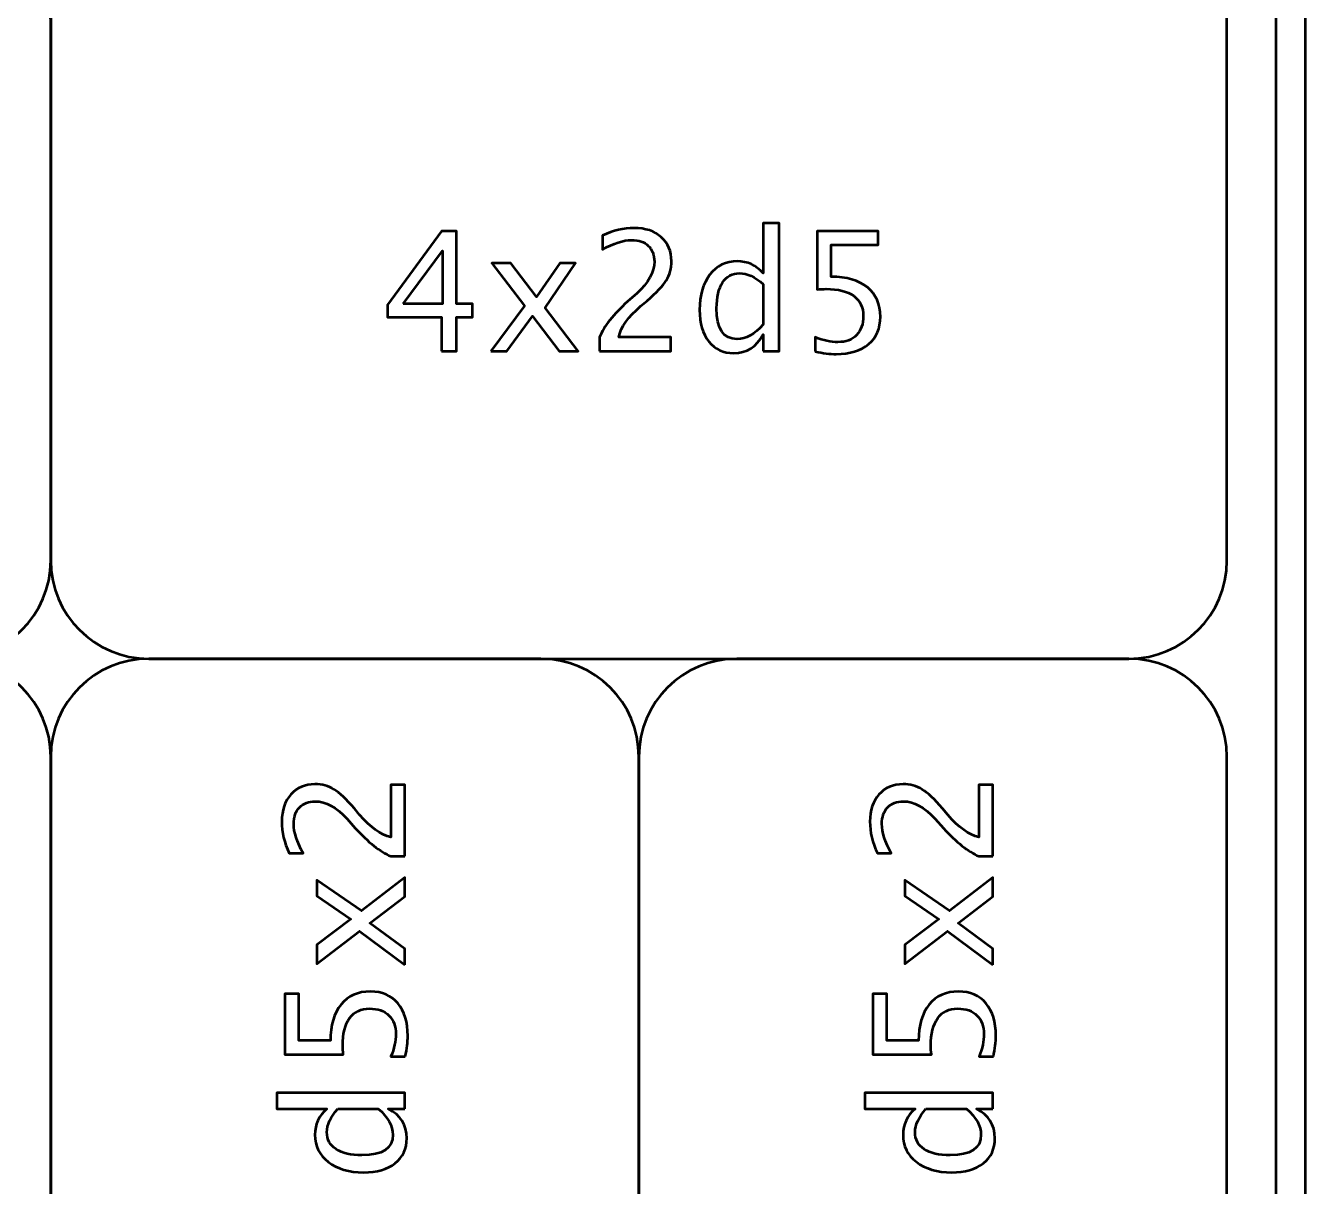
# Model space of a CAD drawing. Header units: centimetres. Extents: x -143 to 63, y -92 to 73.
# Drawn here: x -30.13 to -23.6, y -77.69 to -71.77 of the extents above; entities that cross this region are included whole.
import ezdxf

# ---------------------------------------------------------------- set-up
doc = ezdxf.new("R2010")
doc.units = ezdxf.units.CM
doc.header["$MEASUREMENT"] = 0
doc.layers.add('Layer 1', color=7, linetype='Continuous')

msp = doc.modelspace()

# ---------------------------------------------------------------- linework, layer by layer
at = {"layer": 'Layer 1', "lineweight": 53}
for points in [[(-36.4, -82.5), (-36.4, -82.5), (-36.4, -67.5), (-36.4, -67.5), (-36.4, -67.5), (-36.4, -67.00294), (-35.99706, -66.6), (-35.5, -66.6), (-35.5, -66.6), (-35.5, -66.6), (-24.5, -66.6), (-24.5, -66.6), (-24.5, -66.6), (-24.00294, -66.6), (-23.6, -67.00294), (-23.6, -67.5), (-23.6, -67.5), (-23.6, -67.5), (-23.6, -82.5), (-23.6, -82.5), (-23.6, -82.5), (-23.6, -82.99706), (-24.00294, -83.4), (-24.5, -83.4), (-24.5, -83.4), (-24.5, -83.4), (-35.5, -83.4), (-35.5, -83.4), (-35.5, -83.4), (-35.99706, -83.4), (-36.4, -82.99706), (-36.4, -82.5)], [(-35.45, -83.25), (-35.45, -83.25), (-24.55, -83.25), (-24.55, -83.25), (-24.55, -83.25), (-24.10817, -83.25), (-23.75, -82.89183), (-23.75, -82.45), (-23.75, -82.45), (-23.75, -82.45), (-23.75, -67.55), (-23.75, -67.55), (-23.75, -67.55), (-23.75, -67.10817), (-24.10817, -66.75), (-24.55, -66.75), (-24.55, -66.75), (-24.55, -66.75), (-35.45, -66.75), (-35.45, -66.75), (-35.45, -66.75), (-35.89183, -66.75), (-36.25, -67.10817), (-36.25, -67.55), (-36.25, -67.55), (-36.25, -67.55), (-36.25, -82.45), (-36.25, -82.45), (-36.25, -82.45), (-36.25, -82.89183), (-35.89183, -83.25), (-35.45, -83.25)]]:
    msp.add_open_spline(points, degree=3, knots=[0, 0, 0, 0, 0.1111111, 0.1111111, 0.1111111, 0.1111111, 0.2222222, 0.2222222, 0.2222222, 0.2222222, 0.3333333, 0.3333333, 0.3333333, 0.3333333, 0.4444444, 0.4444444, 0.4444444, 0.4444444, 0.5555556, 0.5555556, 0.5555556, 0.5555556, 0.6666667, 0.6666667, 0.6666667, 0.6666667, 0.7777778, 0.7777778, 0.7777778, 0.7777778, 1, 1, 1, 1], dxfattribs=at)
at = {"layer": 'Layer 1', "color": 202, "lineweight": 53}
for points, knots in [([(-36, -74.5), (-36, -74.5), (-36, -71.75), (-36, -71.75), (-36, -71.75), (-36, -71.47386), (-35.77614, -71.25), (-35.5, -71.25), (-35.5, -71.25), (-35.5, -71.25), (-30.5, -71.25), (-30.5, -71.25), (-30.5, -71.25), (-30.22386, -71.25), (-30, -71.47386), (-30, -71.75), (-30, -71.75), (-30, -71.75), (-30, -74.5), (-30, -74.5), (-30, -74.5), (-30, -74.77614), (-30.22386, -75), (-30.5, -75), (-30.5, -75), (-30.5, -75), (-35.5, -75), (-35.5, -75), (-35.5, -75), (-35.77614, -75), (-36, -74.77614), (-36, -74.5)], [0, 0, 0, 0, 0.1111111, 0.1111111, 0.1111111, 0.1111111, 0.2222222, 0.2222222, 0.2222222, 0.2222222, 0.3333333, 0.3333333, 0.3333333, 0.3333333, 0.4444444, 0.4444444, 0.4444444, 0.4444444, 0.5555556, 0.5555556, 0.5555556, 0.5555556, 0.6666667, 0.6666667, 0.6666667, 0.6666667, 0.7777778, 0.7777778, 0.7777778, 0.7777778, 1, 1, 1, 1]), ([(-30, -74.5), (-30, -74.5), (-30, -71.75), (-30, -71.75), (-30, -71.75), (-30, -71.47386), (-29.77614, -71.25), (-29.5, -71.25), (-29.5, -71.25), (-29.5, -71.25), (-24.5, -71.25), (-24.5, -71.25), (-24.5, -71.25), (-24.22386, -71.25), (-24, -71.47386), (-24, -71.75), (-24, -71.75), (-24, -71.75), (-24, -74.5), (-24, -74.5), (-24, -74.5), (-24, -74.77614), (-24.22386, -75), (-24.5, -75), (-24.5, -75), (-24.5, -75), (-29.5, -75), (-29.5, -75), (-29.5, -75), (-29.77614, -75), (-30, -74.77614), (-30, -74.5)], [0, 0, 0, 0, 0.1111111, 0.1111111, 0.1111111, 0.1111111, 0.2222222, 0.2222222, 0.2222222, 0.2222222, 0.3333333, 0.3333333, 0.3333333, 0.3333333, 0.4444444, 0.4444444, 0.4444444, 0.4444444, 0.5555556, 0.5555556, 0.5555556, 0.5555556, 0.6666667, 0.6666667, 0.6666667, 0.6666667, 0.7777778, 0.7777778, 0.7777778, 0.7777778, 1, 1, 1, 1]), ([(-26.36599, -73.43107), (-26.36599, -73.43107), (-26.36599, -73.34683), (-26.36599, -73.34683), (-26.36599, -73.34683), (-26.39915, -73.40976), (-26.4491, -73.44123), (-26.51585, -73.44123), (-26.51585, -73.44123), (-26.57003, -73.44123), (-26.61265, -73.42162), (-26.64369, -73.38225), (-26.64369, -73.38225), (-26.67474, -73.34288), (-26.69026, -73.28911), (-26.69026, -73.22095), (-26.69026, -73.22095), (-26.69026, -73.14645), (-26.67262, -73.08648), (-26.63748, -73.04104), (-26.63748, -73.04104), (-26.60221, -72.99574), (-26.55592, -72.97302), (-26.49849, -72.97302), (-26.49849, -72.97302), (-26.44529, -72.97302), (-26.40098, -72.99334), (-26.36599, -73.03412), (-26.36599, -73.03412), (-26.36599, -73.03412), (-26.36599, -72.77829), (-26.36599, -72.77829), (-26.36599, -72.77829), (-26.36599, -72.77829), (-26.2847, -72.77829), (-26.2847, -72.77829), (-26.2847, -72.77829), (-26.2847, -72.77829), (-26.2847, -73.43107), (-26.2847, -73.43107), (-26.2847, -73.43107), (-26.2847, -73.43107), (-26.36599, -73.43107), (-26.36599, -73.43107)], [0, 0, 0, 0, 0.0833333, 0.0833333, 0.0833333, 0.0833333, 0.1666667, 0.1666667, 0.1666667, 0.1666667, 0.25, 0.25, 0.25, 0.25, 0.3333333, 0.3333333, 0.3333333, 0.3333333, 0.4166667, 0.4166667, 0.4166667, 0.4166667, 0.5, 0.5, 0.5, 0.5, 0.5833333, 0.5833333, 0.5833333, 0.5833333, 0.6666667, 0.6666667, 0.6666667, 0.6666667, 0.75, 0.75, 0.75, 0.75, 0.8333333, 0.8333333, 0.8333333, 0.8333333, 1, 1, 1, 1]), ([(-28.00684, -73.43107), (-28.00684, -73.43107), (-28.00684, -73.2575), (-28.00684, -73.2575), (-28.00684, -73.2575), (-28.00684, -73.2575), (-28.28285, -73.2575), (-28.28285, -73.2575), (-28.28285, -73.2575), (-28.28285, -73.2575), (-28.28285, -73.1957), (-28.28285, -73.1957), (-28.28285, -73.1957), (-28.28285, -73.1957), (-28.00684, -72.81893), (-28.00684, -72.81893), (-28.00684, -72.81893), (-28.00684, -72.81893), (-27.93064, -72.81893), (-27.93064, -72.81893), (-27.93064, -72.81893), (-27.93064, -72.81893), (-27.93064, -73.19062), (-27.93064, -73.19062), (-27.93064, -73.19062), (-27.93064, -73.19062), (-27.84851, -73.19062), (-27.84851, -73.19062), (-27.84851, -73.19062), (-27.84851, -73.19062), (-27.84851, -73.2575), (-27.84851, -73.2575), (-27.84851, -73.2575), (-27.84851, -73.2575), (-27.93064, -73.2575), (-27.93064, -73.2575), (-27.93064, -73.2575), (-27.93064, -73.2575), (-27.93064, -73.43107), (-27.93064, -73.43107), (-27.93064, -73.43107), (-27.93064, -73.43107), (-28.00684, -73.43107), (-28.00684, -73.43107)], [0, 0, 0, 0, 0.0833333, 0.0833333, 0.0833333, 0.0833333, 0.1666667, 0.1666667, 0.1666667, 0.1666667, 0.25, 0.25, 0.25, 0.25, 0.3333333, 0.3333333, 0.3333333, 0.3333333, 0.4166667, 0.4166667, 0.4166667, 0.4166667, 0.5, 0.5, 0.5, 0.5, 0.5833333, 0.5833333, 0.5833333, 0.5833333, 0.6666667, 0.6666667, 0.6666667, 0.6666667, 0.75, 0.75, 0.75, 0.75, 0.8333333, 0.8333333, 0.8333333, 0.8333333, 1, 1, 1, 1]), ([(-27.20109, -73.43107), (-27.20109, -73.43107), (-27.20109, -73.35995), (-27.20109, -73.35995), (-27.20109, -73.35995), (-27.17738, -73.30449), (-27.12954, -73.24396), (-27.05743, -73.17862), (-27.05743, -73.17862), (-27.05743, -73.17862), (-27.01087, -73.13685), (-27.01087, -73.13685), (-27.01087, -73.13685), (-26.9509, -73.08238), (-26.92084, -73.02848), (-26.92084, -72.97486), (-26.92084, -72.97486), (-26.92084, -72.94057), (-26.93114, -72.91375), (-26.9516, -72.89414), (-26.9516, -72.89414), (-26.97206, -72.87453), (-27.00043, -72.86465), (-27.03641, -72.86465), (-27.03641, -72.86465), (-27.07846, -72.86465), (-27.12827, -72.88073), (-27.18585, -72.91291), (-27.18585, -72.91291), (-27.18585, -72.91291), (-27.18585, -72.84179), (-27.18585, -72.84179), (-27.18585, -72.84179), (-27.13152, -72.81639), (-27.07747, -72.80369), (-27.02357, -72.80369), (-27.02357, -72.80369), (-26.96628, -72.80369), (-26.92027, -72.81907), (-26.88556, -72.84997), (-26.88556, -72.84997), (-26.85099, -72.88088), (-26.83363, -72.9218), (-26.83363, -72.97288), (-26.83363, -72.97288), (-26.83363, -73.00957), (-26.84238, -73.04217), (-26.85988, -73.07053), (-26.85988, -73.07053), (-26.87752, -73.09903), (-26.91011, -73.13347), (-26.95795, -73.17411), (-26.95795, -73.17411), (-26.95795, -73.17411), (-26.98942, -73.20092), (-26.98942, -73.20092), (-26.98942, -73.20092), (-27.05489, -73.25637), (-27.09271, -73.30943), (-27.10287, -73.35995), (-27.10287, -73.35995), (-27.10287, -73.35995), (-26.83617, -73.35995), (-26.83617, -73.35995), (-26.83617, -73.35995), (-26.83617, -73.35995), (-26.83617, -73.43107), (-26.83617, -73.43107), (-26.83617, -73.43107), (-26.83617, -73.43107), (-27.20109, -73.43107), (-27.20109, -73.43107)], [0, 0, 0, 0, 0.0526316, 0.0526316, 0.0526316, 0.0526316, 0.1052632, 0.1052632, 0.1052632, 0.1052632, 0.1578947, 0.1578947, 0.1578947, 0.1578947, 0.2105263, 0.2105263, 0.2105263, 0.2105263, 0.2631579, 0.2631579, 0.2631579, 0.2631579, 0.3157895, 0.3157895, 0.3157895, 0.3157895, 0.3684211, 0.3684211, 0.3684211, 0.3684211, 0.4210526, 0.4210526, 0.4210526, 0.4210526, 0.4736842, 0.4736842, 0.4736842, 0.4736842, 0.5263158, 0.5263158, 0.5263158, 0.5263158, 0.5789474, 0.5789474, 0.5789474, 0.5789474, 0.6315789, 0.6315789, 0.6315789, 0.6315789, 0.6842105, 0.6842105, 0.6842105, 0.6842105, 0.7368421, 0.7368421, 0.7368421, 0.7368421, 0.7894737, 0.7894737, 0.7894737, 0.7894737, 0.8421053, 0.8421053, 0.8421053, 0.8421053, 0.8947368, 0.8947368, 0.8947368, 0.8947368, 1, 1, 1, 1]), ([(-26.09985, -73.43361), (-26.09985, -73.43361), (-26.09985, -73.3608), (-26.09985, -73.3608), (-26.09985, -73.3608), (-26.05935, -73.37717), (-26.02096, -73.38535), (-25.98428, -73.38535), (-25.98428, -73.38535), (-25.9442, -73.38535), (-25.91259, -73.3735), (-25.88959, -73.34979), (-25.88959, -73.34979), (-25.86659, -73.32608), (-25.85516, -73.29349), (-25.85516, -73.252), (-25.85516, -73.252), (-25.85516, -73.20741), (-25.87139, -73.17326), (-25.90384, -73.14969), (-25.90384, -73.14969), (-25.9363, -73.12613), (-25.98329, -73.11442), (-26.04467, -73.11442), (-26.04467, -73.11442), (-26.05892, -73.11442), (-26.07402, -73.1154), (-26.08969, -73.11738), (-26.08969, -73.11738), (-26.08969, -73.11738), (-26.08969, -72.81893), (-26.08969, -72.81893), (-26.08969, -72.81893), (-26.08969, -72.81893), (-25.7798, -72.81893), (-25.7798, -72.81893), (-25.7798, -72.81893), (-25.7798, -72.81893), (-25.7798, -72.89005), (-25.7798, -72.89005), (-25.7798, -72.89005), (-25.7798, -72.89005), (-26.01857, -72.89005), (-26.01857, -72.89005), (-26.01857, -72.89005), (-26.01857, -72.89005), (-26.01857, -73.05176), (-26.01857, -73.05176), (-26.01857, -73.05176), (-25.93983, -73.05176), (-25.87844, -73.06982), (-25.83427, -73.10595), (-25.83427, -73.10595), (-25.79011, -73.14193), (-25.76795, -73.19189), (-25.76795, -73.25581), (-25.76795, -73.25581), (-25.76795, -73.31536), (-25.78799, -73.36193), (-25.82807, -73.39565), (-25.82807, -73.39565), (-25.86814, -73.42938), (-25.92346, -73.44631), (-25.99401, -73.44631), (-25.99401, -73.44631), (-26.02548, -73.44631), (-26.06076, -73.44208), (-26.09985, -73.43361)], [0, 0, 0, 0, 0.0555556, 0.0555556, 0.0555556, 0.0555556, 0.1111111, 0.1111111, 0.1111111, 0.1111111, 0.1666667, 0.1666667, 0.1666667, 0.1666667, 0.2222222, 0.2222222, 0.2222222, 0.2222222, 0.2777778, 0.2777778, 0.2777778, 0.2777778, 0.3333333, 0.3333333, 0.3333333, 0.3333333, 0.3888889, 0.3888889, 0.3888889, 0.3888889, 0.4444444, 0.4444444, 0.4444444, 0.4444444, 0.5, 0.5, 0.5, 0.5, 0.5555556, 0.5555556, 0.5555556, 0.5555556, 0.6111111, 0.6111111, 0.6111111, 0.6111111, 0.6666667, 0.6666667, 0.6666667, 0.6666667, 0.7222222, 0.7222222, 0.7222222, 0.7222222, 0.7777778, 0.7777778, 0.7777778, 0.7777778, 0.8333333, 0.8333333, 0.8333333, 0.8333333, 0.8888889, 0.8888889, 0.8888889, 0.8888889, 1, 1, 1, 1]), ([(-28.20256, -73.19062), (-28.20256, -73.19062), (-28.00176, -73.19062), (-28.00176, -73.19062), (-28.00176, -73.19062), (-28.00176, -73.19062), (-28.00176, -72.9194), (-28.00176, -72.9194), (-28.00176, -72.9194), (-28.00176, -72.9194), (-28.20256, -73.19062), (-28.20256, -73.19062)], [0, 0, 0, 0, 0.25, 0.25, 0.25, 0.25, 0.5, 0.5, 0.5, 0.5, 1, 1, 1, 1]), ([(-27.75424, -73.43107), (-27.75424, -73.43107), (-27.58336, -73.19951), (-27.58336, -73.19951), (-27.58336, -73.19951), (-27.58336, -73.19951), (-27.74916, -72.98233), (-27.74916, -72.98233), (-27.74916, -72.98233), (-27.74916, -72.98233), (-27.65222, -72.98233), (-27.65222, -72.98233), (-27.65222, -72.98233), (-27.65222, -72.98233), (-27.52127, -73.1552), (-27.52127, -73.1552), (-27.52127, -73.1552), (-27.52127, -73.1552), (-27.40273, -72.98233), (-27.40273, -72.98233), (-27.40273, -72.98233), (-27.40273, -72.98233), (-27.32329, -72.98233), (-27.32329, -72.98233), (-27.32329, -72.98233), (-27.32329, -72.98233), (-27.47851, -73.20995), (-27.47851, -73.20995), (-27.47851, -73.20995), (-27.47851, -73.20995), (-27.30974, -73.43107), (-27.30974, -73.43107), (-27.30974, -73.43107), (-27.30974, -73.43107), (-27.40669, -73.43107), (-27.40669, -73.43107), (-27.40669, -73.43107), (-27.40669, -73.43107), (-27.54187, -73.25327), (-27.54187, -73.25327), (-27.54187, -73.25327), (-27.54187, -73.25327), (-27.67268, -73.43107), (-27.67268, -73.43107), (-27.67268, -73.43107), (-27.67268, -73.43107), (-27.75424, -73.43107), (-27.75424, -73.43107)], [0, 0, 0, 0, 0.0769231, 0.0769231, 0.0769231, 0.0769231, 0.1538462, 0.1538462, 0.1538462, 0.1538462, 0.2307692, 0.2307692, 0.2307692, 0.2307692, 0.3076923, 0.3076923, 0.3076923, 0.3076923, 0.3846154, 0.3846154, 0.3846154, 0.3846154, 0.4615385, 0.4615385, 0.4615385, 0.4615385, 0.5384615, 0.5384615, 0.5384615, 0.5384615, 0.6153846, 0.6153846, 0.6153846, 0.6153846, 0.6923077, 0.6923077, 0.6923077, 0.6923077, 0.7692308, 0.7692308, 0.7692308, 0.7692308, 0.8461538, 0.8461538, 0.8461538, 0.8461538, 1, 1, 1, 1]), ([(-26.36599, -73.08972), (-26.40818, -73.05261), (-26.44811, -73.03398), (-26.48593, -73.03398), (-26.48593, -73.03398), (-26.52318, -73.03398), (-26.55197, -73.0495), (-26.57243, -73.08069), (-26.57243, -73.08069), (-26.59289, -73.11173), (-26.60305, -73.15576), (-26.60305, -73.21277), (-26.60305, -73.21277), (-26.60305, -73.31762), (-26.56834, -73.37011), (-26.49877, -73.37011), (-26.49877, -73.37011), (-26.45362, -73.37011), (-26.40931, -73.34542), (-26.36599, -73.29617), (-26.36599, -73.29617), (-26.36599, -73.29617), (-26.36599, -73.08972), (-26.36599, -73.08972)], [0, 0, 0, 0, 0.1428571, 0.1428571, 0.1428571, 0.1428571, 0.2857143, 0.2857143, 0.2857143, 0.2857143, 0.4285714, 0.4285714, 0.4285714, 0.4285714, 0.5714286, 0.5714286, 0.5714286, 0.5714286, 0.7142857, 0.7142857, 0.7142857, 0.7142857, 1, 1, 1, 1])]:
    msp.add_open_spline(points, degree=3, knots=knots, dxfattribs=at)
at = {"layer": 'Layer 1', "color": 4, "lineweight": 53}
for points, knots in [([(-30, -75.5), (-30, -75.5), (-30, -78.25), (-30, -78.25), (-30, -78.25), (-30, -78.52614), (-30.22386, -78.75), (-30.5, -78.75), (-30.5, -78.75), (-30.5, -78.75), (-32.5, -78.75), (-32.5, -78.75), (-32.5, -78.75), (-32.77614, -78.75), (-33, -78.52614), (-33, -78.25), (-33, -78.25), (-33, -78.25), (-33, -75.5), (-33, -75.5), (-33, -75.5), (-33, -75.22386), (-32.77614, -75), (-32.5, -75), (-32.5, -75), (-32.5, -75), (-30.5, -75), (-30.5, -75), (-30.5, -75), (-30.22386, -75), (-30, -75.22386), (-30, -75.5)], [0, 0, 0, 0, 0.1111111, 0.1111111, 0.1111111, 0.1111111, 0.2222222, 0.2222222, 0.2222222, 0.2222222, 0.3333333, 0.3333333, 0.3333333, 0.3333333, 0.4444444, 0.4444444, 0.4444444, 0.4444444, 0.5555556, 0.5555556, 0.5555556, 0.5555556, 0.6666667, 0.6666667, 0.6666667, 0.6666667, 0.7777778, 0.7777778, 0.7777778, 0.7777778, 1, 1, 1, 1]), ([(-27, -75.5), (-27, -75.5), (-27, -78.25), (-27, -78.25), (-27, -78.25), (-27, -78.52614), (-27.22386, -78.75), (-27.5, -78.75), (-27.5, -78.75), (-27.5, -78.75), (-29.5, -78.75), (-29.5, -78.75), (-29.5, -78.75), (-29.77614, -78.75), (-30, -78.52614), (-30, -78.25), (-30, -78.25), (-30, -78.25), (-30, -75.5), (-30, -75.5), (-30, -75.5), (-30, -75.22386), (-29.77614, -75), (-29.5, -75), (-29.5, -75), (-29.5, -75), (-27.5, -75), (-27.5, -75), (-27.5, -75), (-27.22386, -75), (-27, -75.22386), (-27, -75.5)], [0, 0, 0, 0, 0.1111111, 0.1111111, 0.1111111, 0.1111111, 0.2222222, 0.2222222, 0.2222222, 0.2222222, 0.3333333, 0.3333333, 0.3333333, 0.3333333, 0.4444444, 0.4444444, 0.4444444, 0.4444444, 0.5555556, 0.5555556, 0.5555556, 0.5555556, 0.6666667, 0.6666667, 0.6666667, 0.6666667, 0.7777778, 0.7777778, 0.7777778, 0.7777778, 1, 1, 1, 1]), ([(-24, -75.5), (-24, -75.5), (-24, -78.25), (-24, -78.25), (-24, -78.25), (-24, -78.52614), (-24.22386, -78.75), (-24.5, -78.75), (-24.5, -78.75), (-24.5, -78.75), (-26.5, -78.75), (-26.5, -78.75), (-26.5, -78.75), (-26.77614, -78.75), (-27, -78.52614), (-27, -78.25), (-27, -78.25), (-27, -78.25), (-27, -75.5), (-27, -75.5), (-27, -75.5), (-27, -75.22386), (-26.77614, -75), (-26.5, -75), (-26.5, -75), (-26.5, -75), (-24.5, -75), (-24.5, -75), (-24.5, -75), (-24.22386, -75), (-24, -75.22386), (-24, -75.5)], [0, 0, 0, 0, 0.1111111, 0.1111111, 0.1111111, 0.1111111, 0.2222222, 0.2222222, 0.2222222, 0.2222222, 0.3333333, 0.3333333, 0.3333333, 0.3333333, 0.4444444, 0.4444444, 0.4444444, 0.4444444, 0.5555556, 0.5555556, 0.5555556, 0.5555556, 0.6666667, 0.6666667, 0.6666667, 0.6666667, 0.7777778, 0.7777778, 0.7777778, 0.7777778, 1, 1, 1, 1]), ([(-28.19393, -76.00787), (-28.19393, -76.00787), (-28.26505, -76.00787), (-28.26505, -76.00787), (-28.26505, -76.00787), (-28.32051, -75.98416), (-28.38104, -75.93632), (-28.44638, -75.86421), (-28.44638, -75.86421), (-28.44638, -75.86421), (-28.48815, -75.81765), (-28.48815, -75.81765), (-28.48815, -75.81765), (-28.54262, -75.75768), (-28.59652, -75.72762), (-28.65014, -75.72762), (-28.65014, -75.72762), (-28.68429, -75.72762), (-28.71125, -75.73792), (-28.73086, -75.75838), (-28.73086, -75.75838), (-28.75047, -75.77884), (-28.76035, -75.80721), (-28.76035, -75.84319), (-28.76035, -75.84319), (-28.76035, -75.88524), (-28.74427, -75.93505), (-28.71209, -75.99263), (-28.71209, -75.99263), (-28.71209, -75.99263), (-28.78321, -75.99263), (-28.78321, -75.99263), (-28.78321, -75.99263), (-28.80861, -75.9383), (-28.82131, -75.88425), (-28.82131, -75.83035), (-28.82131, -75.83035), (-28.82131, -75.77306), (-28.80593, -75.72705), (-28.77503, -75.69234), (-28.77503, -75.69234), (-28.74412, -75.65777), (-28.7032, -75.64041), (-28.65212, -75.64041), (-28.65212, -75.64041), (-28.61543, -75.64041), (-28.58283, -75.64916), (-28.55447, -75.66666), (-28.55447, -75.66666), (-28.52597, -75.6843), (-28.49153, -75.71689), (-28.45089, -75.76473), (-28.45089, -75.76473), (-28.45089, -75.76473), (-28.42408, -75.7962), (-28.42408, -75.7962), (-28.42408, -75.7962), (-28.36849, -75.86167), (-28.31557, -75.89949), (-28.26505, -75.90965), (-28.26505, -75.90965), (-28.26505, -75.90965), (-28.26505, -75.64295), (-28.26505, -75.64295), (-28.26505, -75.64295), (-28.26505, -75.64295), (-28.19393, -75.64295), (-28.19393, -75.64295), (-28.19393, -75.64295), (-28.19393, -75.64295), (-28.19393, -76.00787), (-28.19393, -76.00787)], [0, 0, 0, 0, 0.0526316, 0.0526316, 0.0526316, 0.0526316, 0.1052632, 0.1052632, 0.1052632, 0.1052632, 0.1578947, 0.1578947, 0.1578947, 0.1578947, 0.2105263, 0.2105263, 0.2105263, 0.2105263, 0.2631579, 0.2631579, 0.2631579, 0.2631579, 0.3157895, 0.3157895, 0.3157895, 0.3157895, 0.3684211, 0.3684211, 0.3684211, 0.3684211, 0.4210526, 0.4210526, 0.4210526, 0.4210526, 0.4736842, 0.4736842, 0.4736842, 0.4736842, 0.5263158, 0.5263158, 0.5263158, 0.5263158, 0.5789474, 0.5789474, 0.5789474, 0.5789474, 0.6315789, 0.6315789, 0.6315789, 0.6315789, 0.6842105, 0.6842105, 0.6842105, 0.6842105, 0.7368421, 0.7368421, 0.7368421, 0.7368421, 0.7894737, 0.7894737, 0.7894737, 0.7894737, 0.8421053, 0.8421053, 0.8421053, 0.8421053, 0.8947368, 0.8947368, 0.8947368, 0.8947368, 1, 1, 1, 1]), ([(-25.19393, -76.00787), (-25.19393, -76.00787), (-25.26505, -76.00787), (-25.26505, -76.00787), (-25.26505, -76.00787), (-25.32051, -75.98416), (-25.38104, -75.93632), (-25.44638, -75.86421), (-25.44638, -75.86421), (-25.44638, -75.86421), (-25.48815, -75.81765), (-25.48815, -75.81765), (-25.48815, -75.81765), (-25.54262, -75.75768), (-25.59652, -75.72762), (-25.65014, -75.72762), (-25.65014, -75.72762), (-25.68429, -75.72762), (-25.71125, -75.73792), (-25.73086, -75.75838), (-25.73086, -75.75838), (-25.75047, -75.77884), (-25.76035, -75.80721), (-25.76035, -75.84319), (-25.76035, -75.84319), (-25.76035, -75.88524), (-25.74427, -75.93505), (-25.71209, -75.99263), (-25.71209, -75.99263), (-25.71209, -75.99263), (-25.78321, -75.99263), (-25.78321, -75.99263), (-25.78321, -75.99263), (-25.80861, -75.9383), (-25.82131, -75.88425), (-25.82131, -75.83035), (-25.82131, -75.83035), (-25.82131, -75.77306), (-25.80593, -75.72705), (-25.77503, -75.69234), (-25.77503, -75.69234), (-25.74412, -75.65777), (-25.7032, -75.64041), (-25.65212, -75.64041), (-25.65212, -75.64041), (-25.61543, -75.64041), (-25.58283, -75.64916), (-25.55447, -75.66666), (-25.55447, -75.66666), (-25.52597, -75.6843), (-25.49153, -75.71689), (-25.45089, -75.76473), (-25.45089, -75.76473), (-25.45089, -75.76473), (-25.42408, -75.7962), (-25.42408, -75.7962), (-25.42408, -75.7962), (-25.36849, -75.86167), (-25.31557, -75.89949), (-25.26505, -75.90965), (-25.26505, -75.90965), (-25.26505, -75.90965), (-25.26505, -75.64295), (-25.26505, -75.64295), (-25.26505, -75.64295), (-25.26505, -75.64295), (-25.19393, -75.64295), (-25.19393, -75.64295), (-25.19393, -75.64295), (-25.19393, -75.64295), (-25.19393, -76.00787), (-25.19393, -76.00787)], [0, 0, 0, 0, 0.0526316, 0.0526316, 0.0526316, 0.0526316, 0.1052632, 0.1052632, 0.1052632, 0.1052632, 0.1578947, 0.1578947, 0.1578947, 0.1578947, 0.2105263, 0.2105263, 0.2105263, 0.2105263, 0.2631579, 0.2631579, 0.2631579, 0.2631579, 0.3157895, 0.3157895, 0.3157895, 0.3157895, 0.3684211, 0.3684211, 0.3684211, 0.3684211, 0.4210526, 0.4210526, 0.4210526, 0.4210526, 0.4736842, 0.4736842, 0.4736842, 0.4736842, 0.5263158, 0.5263158, 0.5263158, 0.5263158, 0.5789474, 0.5789474, 0.5789474, 0.5789474, 0.6315789, 0.6315789, 0.6315789, 0.6315789, 0.6842105, 0.6842105, 0.6842105, 0.6842105, 0.7368421, 0.7368421, 0.7368421, 0.7368421, 0.7894737, 0.7894737, 0.7894737, 0.7894737, 0.8421053, 0.8421053, 0.8421053, 0.8421053, 0.8947368, 0.8947368, 0.8947368, 0.8947368, 1, 1, 1, 1]), ([(-28.19393, -76.56102), (-28.19393, -76.56102), (-28.42549, -76.39014), (-28.42549, -76.39014), (-28.42549, -76.39014), (-28.42549, -76.39014), (-28.64267, -76.55594), (-28.64267, -76.55594), (-28.64267, -76.55594), (-28.64267, -76.55594), (-28.64267, -76.459), (-28.64267, -76.459), (-28.64267, -76.459), (-28.64267, -76.459), (-28.4698, -76.32805), (-28.4698, -76.32805), (-28.4698, -76.32805), (-28.4698, -76.32805), (-28.64267, -76.20951), (-28.64267, -76.20951), (-28.64267, -76.20951), (-28.64267, -76.20951), (-28.64267, -76.13007), (-28.64267, -76.13007), (-28.64267, -76.13007), (-28.64267, -76.13007), (-28.41505, -76.28529), (-28.41505, -76.28529), (-28.41505, -76.28529), (-28.41505, -76.28529), (-28.19393, -76.11652), (-28.19393, -76.11652), (-28.19393, -76.11652), (-28.19393, -76.11652), (-28.19393, -76.21347), (-28.19393, -76.21347), (-28.19393, -76.21347), (-28.19393, -76.21347), (-28.37173, -76.34865), (-28.37173, -76.34865), (-28.37173, -76.34865), (-28.37173, -76.34865), (-28.19393, -76.47946), (-28.19393, -76.47946), (-28.19393, -76.47946), (-28.19393, -76.47946), (-28.19393, -76.56102), (-28.19393, -76.56102)], [0, 0, 0, 0, 0.0769231, 0.0769231, 0.0769231, 0.0769231, 0.1538462, 0.1538462, 0.1538462, 0.1538462, 0.2307692, 0.2307692, 0.2307692, 0.2307692, 0.3076923, 0.3076923, 0.3076923, 0.3076923, 0.3846154, 0.3846154, 0.3846154, 0.3846154, 0.4615385, 0.4615385, 0.4615385, 0.4615385, 0.5384615, 0.5384615, 0.5384615, 0.5384615, 0.6153846, 0.6153846, 0.6153846, 0.6153846, 0.6923077, 0.6923077, 0.6923077, 0.6923077, 0.7692308, 0.7692308, 0.7692308, 0.7692308, 0.8461538, 0.8461538, 0.8461538, 0.8461538, 1, 1, 1, 1]), ([(-25.19393, -76.56102), (-25.19393, -76.56102), (-25.42549, -76.39014), (-25.42549, -76.39014), (-25.42549, -76.39014), (-25.42549, -76.39014), (-25.64267, -76.55594), (-25.64267, -76.55594), (-25.64267, -76.55594), (-25.64267, -76.55594), (-25.64267, -76.459), (-25.64267, -76.459), (-25.64267, -76.459), (-25.64267, -76.459), (-25.4698, -76.32805), (-25.4698, -76.32805), (-25.4698, -76.32805), (-25.4698, -76.32805), (-25.64267, -76.20951), (-25.64267, -76.20951), (-25.64267, -76.20951), (-25.64267, -76.20951), (-25.64267, -76.13007), (-25.64267, -76.13007), (-25.64267, -76.13007), (-25.64267, -76.13007), (-25.41505, -76.28529), (-25.41505, -76.28529), (-25.41505, -76.28529), (-25.41505, -76.28529), (-25.19393, -76.11652), (-25.19393, -76.11652), (-25.19393, -76.11652), (-25.19393, -76.11652), (-25.19393, -76.21347), (-25.19393, -76.21347), (-25.19393, -76.21347), (-25.19393, -76.21347), (-25.37173, -76.34865), (-25.37173, -76.34865), (-25.37173, -76.34865), (-25.37173, -76.34865), (-25.19393, -76.47946), (-25.19393, -76.47946), (-25.19393, -76.47946), (-25.19393, -76.47946), (-25.19393, -76.56102), (-25.19393, -76.56102)], [0, 0, 0, 0, 0.0769231, 0.0769231, 0.0769231, 0.0769231, 0.1538462, 0.1538462, 0.1538462, 0.1538462, 0.2307692, 0.2307692, 0.2307692, 0.2307692, 0.3076923, 0.3076923, 0.3076923, 0.3076923, 0.3846154, 0.3846154, 0.3846154, 0.3846154, 0.4615385, 0.4615385, 0.4615385, 0.4615385, 0.5384615, 0.5384615, 0.5384615, 0.5384615, 0.6153846, 0.6153846, 0.6153846, 0.6153846, 0.6923077, 0.6923077, 0.6923077, 0.6923077, 0.7692308, 0.7692308, 0.7692308, 0.7692308, 0.8461538, 0.8461538, 0.8461538, 0.8461538, 1, 1, 1, 1]), ([(-28.19139, -77.02952), (-28.19139, -77.02952), (-28.2642, -77.02952), (-28.2642, -77.02952), (-28.2642, -77.02952), (-28.24783, -76.98902), (-28.23965, -76.95063), (-28.23965, -76.91395), (-28.23965, -76.91395), (-28.23965, -76.87387), (-28.2515, -76.84226), (-28.27521, -76.81926), (-28.27521, -76.81926), (-28.29892, -76.79626), (-28.33151, -76.78483), (-28.373, -76.78483), (-28.373, -76.78483), (-28.41759, -76.78483), (-28.45174, -76.80106), (-28.47531, -76.83351), (-28.47531, -76.83351), (-28.49887, -76.86597), (-28.51058, -76.91296), (-28.51058, -76.97434), (-28.51058, -76.97434), (-28.51058, -76.98859), (-28.5096, -77.00369), (-28.50762, -77.01936), (-28.50762, -77.01936), (-28.50762, -77.01936), (-28.80607, -77.01936), (-28.80607, -77.01936), (-28.80607, -77.01936), (-28.80607, -77.01936), (-28.80607, -76.70947), (-28.80607, -76.70947), (-28.80607, -76.70947), (-28.80607, -76.70947), (-28.73495, -76.70947), (-28.73495, -76.70947), (-28.73495, -76.70947), (-28.73495, -76.70947), (-28.73495, -76.94824), (-28.73495, -76.94824), (-28.73495, -76.94824), (-28.73495, -76.94824), (-28.57324, -76.94824), (-28.57324, -76.94824), (-28.57324, -76.94824), (-28.57324, -76.8695), (-28.55518, -76.80811), (-28.51905, -76.76394), (-28.51905, -76.76394), (-28.48307, -76.71978), (-28.43311, -76.69762), (-28.36919, -76.69762), (-28.36919, -76.69762), (-28.30964, -76.69762), (-28.26307, -76.71766), (-28.22935, -76.75774), (-28.22935, -76.75774), (-28.19562, -76.79781), (-28.17869, -76.85313), (-28.17869, -76.92368), (-28.17869, -76.92368), (-28.17869, -76.95515), (-28.18292, -76.99043), (-28.19139, -77.02952)], [0, 0, 0, 0, 0.0555556, 0.0555556, 0.0555556, 0.0555556, 0.1111111, 0.1111111, 0.1111111, 0.1111111, 0.1666667, 0.1666667, 0.1666667, 0.1666667, 0.2222222, 0.2222222, 0.2222222, 0.2222222, 0.2777778, 0.2777778, 0.2777778, 0.2777778, 0.3333333, 0.3333333, 0.3333333, 0.3333333, 0.3888889, 0.3888889, 0.3888889, 0.3888889, 0.4444444, 0.4444444, 0.4444444, 0.4444444, 0.5, 0.5, 0.5, 0.5, 0.5555556, 0.5555556, 0.5555556, 0.5555556, 0.6111111, 0.6111111, 0.6111111, 0.6111111, 0.6666667, 0.6666667, 0.6666667, 0.6666667, 0.7222222, 0.7222222, 0.7222222, 0.7222222, 0.7777778, 0.7777778, 0.7777778, 0.7777778, 0.8333333, 0.8333333, 0.8333333, 0.8333333, 0.8888889, 0.8888889, 0.8888889, 0.8888889, 1, 1, 1, 1]), ([(-25.19139, -77.02952), (-25.19139, -77.02952), (-25.2642, -77.02952), (-25.2642, -77.02952), (-25.2642, -77.02952), (-25.24783, -76.98902), (-25.23965, -76.95063), (-25.23965, -76.91395), (-25.23965, -76.91395), (-25.23965, -76.87387), (-25.2515, -76.84226), (-25.27521, -76.81926), (-25.27521, -76.81926), (-25.29892, -76.79626), (-25.33151, -76.78483), (-25.373, -76.78483), (-25.373, -76.78483), (-25.41759, -76.78483), (-25.45174, -76.80106), (-25.47531, -76.83351), (-25.47531, -76.83351), (-25.49887, -76.86597), (-25.51058, -76.91296), (-25.51058, -76.97434), (-25.51058, -76.97434), (-25.51058, -76.98859), (-25.5096, -77.00369), (-25.50762, -77.01936), (-25.50762, -77.01936), (-25.50762, -77.01936), (-25.80607, -77.01936), (-25.80607, -77.01936), (-25.80607, -77.01936), (-25.80607, -77.01936), (-25.80607, -76.70947), (-25.80607, -76.70947), (-25.80607, -76.70947), (-25.80607, -76.70947), (-25.73495, -76.70947), (-25.73495, -76.70947), (-25.73495, -76.70947), (-25.73495, -76.70947), (-25.73495, -76.94824), (-25.73495, -76.94824), (-25.73495, -76.94824), (-25.73495, -76.94824), (-25.57324, -76.94824), (-25.57324, -76.94824), (-25.57324, -76.94824), (-25.57324, -76.8695), (-25.55518, -76.80811), (-25.51905, -76.76394), (-25.51905, -76.76394), (-25.48307, -76.71978), (-25.43311, -76.69762), (-25.36919, -76.69762), (-25.36919, -76.69762), (-25.30964, -76.69762), (-25.26307, -76.71766), (-25.22935, -76.75774), (-25.22935, -76.75774), (-25.19562, -76.79781), (-25.17869, -76.85313), (-25.17869, -76.92368), (-25.17869, -76.92368), (-25.17869, -76.95515), (-25.18292, -76.99043), (-25.19139, -77.02952)], [0, 0, 0, 0, 0.0555556, 0.0555556, 0.0555556, 0.0555556, 0.1111111, 0.1111111, 0.1111111, 0.1111111, 0.1666667, 0.1666667, 0.1666667, 0.1666667, 0.2222222, 0.2222222, 0.2222222, 0.2222222, 0.2777778, 0.2777778, 0.2777778, 0.2777778, 0.3333333, 0.3333333, 0.3333333, 0.3333333, 0.3888889, 0.3888889, 0.3888889, 0.3888889, 0.4444444, 0.4444444, 0.4444444, 0.4444444, 0.5, 0.5, 0.5, 0.5, 0.5555556, 0.5555556, 0.5555556, 0.5555556, 0.6111111, 0.6111111, 0.6111111, 0.6111111, 0.6666667, 0.6666667, 0.6666667, 0.6666667, 0.7222222, 0.7222222, 0.7222222, 0.7222222, 0.7777778, 0.7777778, 0.7777778, 0.7777778, 0.8333333, 0.8333333, 0.8333333, 0.8333333, 0.8888889, 0.8888889, 0.8888889, 0.8888889, 1, 1, 1, 1]), ([(-28.19393, -77.29566), (-28.19393, -77.29566), (-28.27817, -77.29566), (-28.27817, -77.29566), (-28.27817, -77.29566), (-28.21524, -77.32882), (-28.18377, -77.37877), (-28.18377, -77.44552), (-28.18377, -77.44552), (-28.18377, -77.4997), (-28.20338, -77.54232), (-28.24275, -77.57336), (-28.24275, -77.57336), (-28.28212, -77.60441), (-28.33589, -77.61993), (-28.40405, -77.61993), (-28.40405, -77.61993), (-28.47855, -77.61993), (-28.53852, -77.60229), (-28.58396, -77.56715), (-28.58396, -77.56715), (-28.62926, -77.53188), (-28.65198, -77.48559), (-28.65198, -77.42816), (-28.65198, -77.42816), (-28.65198, -77.37496), (-28.63166, -77.33065), (-28.59088, -77.29566), (-28.59088, -77.29566), (-28.59088, -77.29566), (-28.84671, -77.29566), (-28.84671, -77.29566), (-28.84671, -77.29566), (-28.84671, -77.29566), (-28.84671, -77.21437), (-28.84671, -77.21437), (-28.84671, -77.21437), (-28.84671, -77.21437), (-28.19393, -77.21437), (-28.19393, -77.21437), (-28.19393, -77.21437), (-28.19393, -77.21437), (-28.19393, -77.29566), (-28.19393, -77.29566)], [0, 0, 0, 0, 0.0833333, 0.0833333, 0.0833333, 0.0833333, 0.1666667, 0.1666667, 0.1666667, 0.1666667, 0.25, 0.25, 0.25, 0.25, 0.3333333, 0.3333333, 0.3333333, 0.3333333, 0.4166667, 0.4166667, 0.4166667, 0.4166667, 0.5, 0.5, 0.5, 0.5, 0.5833333, 0.5833333, 0.5833333, 0.5833333, 0.6666667, 0.6666667, 0.6666667, 0.6666667, 0.75, 0.75, 0.75, 0.75, 0.8333333, 0.8333333, 0.8333333, 0.8333333, 1, 1, 1, 1]), ([(-25.19393, -77.29566), (-25.19393, -77.29566), (-25.27817, -77.29566), (-25.27817, -77.29566), (-25.27817, -77.29566), (-25.21524, -77.32882), (-25.18377, -77.37877), (-25.18377, -77.44552), (-25.18377, -77.44552), (-25.18377, -77.4997), (-25.20338, -77.54232), (-25.24275, -77.57336), (-25.24275, -77.57336), (-25.28212, -77.60441), (-25.33589, -77.61993), (-25.40405, -77.61993), (-25.40405, -77.61993), (-25.47855, -77.61993), (-25.53852, -77.60229), (-25.58396, -77.56715), (-25.58396, -77.56715), (-25.62926, -77.53188), (-25.65198, -77.48559), (-25.65198, -77.42816), (-25.65198, -77.42816), (-25.65198, -77.37496), (-25.63166, -77.33065), (-25.59088, -77.29566), (-25.59088, -77.29566), (-25.59088, -77.29566), (-25.84671, -77.29566), (-25.84671, -77.29566), (-25.84671, -77.29566), (-25.84671, -77.29566), (-25.84671, -77.21437), (-25.84671, -77.21437), (-25.84671, -77.21437), (-25.84671, -77.21437), (-25.19393, -77.21437), (-25.19393, -77.21437), (-25.19393, -77.21437), (-25.19393, -77.21437), (-25.19393, -77.29566), (-25.19393, -77.29566)], [0, 0, 0, 0, 0.0833333, 0.0833333, 0.0833333, 0.0833333, 0.1666667, 0.1666667, 0.1666667, 0.1666667, 0.25, 0.25, 0.25, 0.25, 0.3333333, 0.3333333, 0.3333333, 0.3333333, 0.4166667, 0.4166667, 0.4166667, 0.4166667, 0.5, 0.5, 0.5, 0.5, 0.5833333, 0.5833333, 0.5833333, 0.5833333, 0.6666667, 0.6666667, 0.6666667, 0.6666667, 0.75, 0.75, 0.75, 0.75, 0.8333333, 0.8333333, 0.8333333, 0.8333333, 1, 1, 1, 1]), ([(-28.53528, -77.29566), (-28.57239, -77.33785), (-28.59102, -77.37778), (-28.59102, -77.4156), (-28.59102, -77.4156), (-28.59102, -77.45285), (-28.5755, -77.48164), (-28.54431, -77.5021), (-28.54431, -77.5021), (-28.51327, -77.52256), (-28.46924, -77.53272), (-28.41223, -77.53272), (-28.41223, -77.53272), (-28.30738, -77.53272), (-28.25489, -77.49801), (-28.25489, -77.42844), (-28.25489, -77.42844), (-28.25489, -77.38329), (-28.27958, -77.33898), (-28.32883, -77.29566), (-28.32883, -77.29566), (-28.32883, -77.29566), (-28.53528, -77.29566), (-28.53528, -77.29566)], [0, 0, 0, 0, 0.1428571, 0.1428571, 0.1428571, 0.1428571, 0.2857143, 0.2857143, 0.2857143, 0.2857143, 0.4285714, 0.4285714, 0.4285714, 0.4285714, 0.5714286, 0.5714286, 0.5714286, 0.5714286, 0.7142857, 0.7142857, 0.7142857, 0.7142857, 1, 1, 1, 1]), ([(-25.53528, -77.29566), (-25.57239, -77.33785), (-25.59102, -77.37778), (-25.59102, -77.4156), (-25.59102, -77.4156), (-25.59102, -77.45285), (-25.5755, -77.48164), (-25.54431, -77.5021), (-25.54431, -77.5021), (-25.51327, -77.52256), (-25.46924, -77.53272), (-25.41223, -77.53272), (-25.41223, -77.53272), (-25.30738, -77.53272), (-25.25489, -77.49801), (-25.25489, -77.42844), (-25.25489, -77.42844), (-25.25489, -77.38329), (-25.27958, -77.33898), (-25.32883, -77.29566), (-25.32883, -77.29566), (-25.32883, -77.29566), (-25.53528, -77.29566), (-25.53528, -77.29566)], [0, 0, 0, 0, 0.1428571, 0.1428571, 0.1428571, 0.1428571, 0.2857143, 0.2857143, 0.2857143, 0.2857143, 0.4285714, 0.4285714, 0.4285714, 0.4285714, 0.5714286, 0.5714286, 0.5714286, 0.5714286, 0.7142857, 0.7142857, 0.7142857, 0.7142857, 1, 1, 1, 1])]:
    msp.add_open_spline(points, degree=3, knots=knots, dxfattribs=at)

doc.saveas('drawing.dxf')
